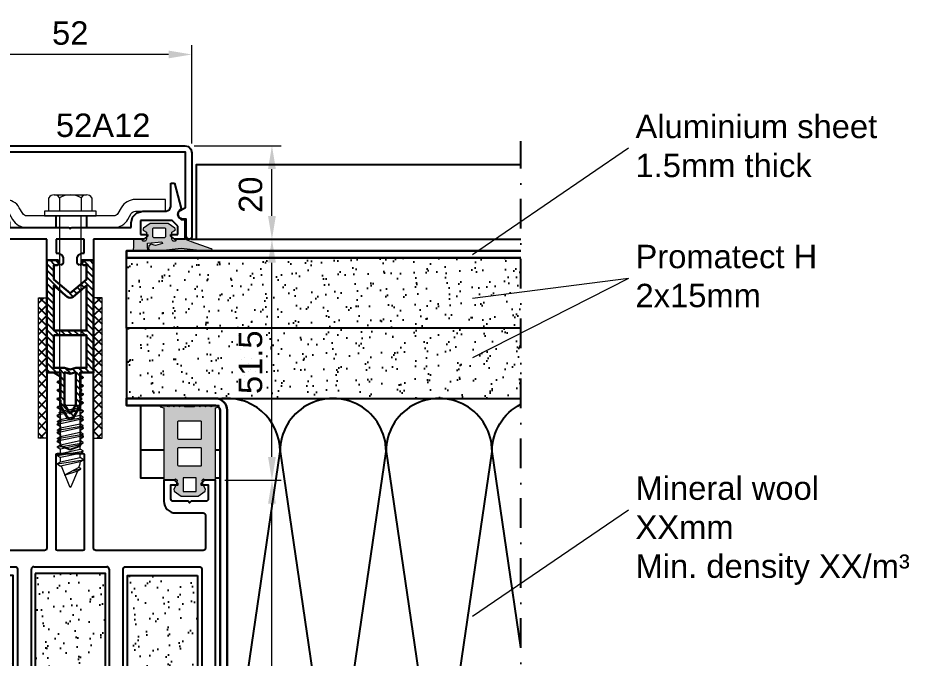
# Model space of a CAD drawing. Header units: millimetres. Extents: x 22319 to 27873, y 35287 to 39437.
# Drawn here: x 22554.6 to 22745, y 38576.6 to 38713.4 of the extents above; entities that cross this region are included whole.
import ezdxf
from ezdxf.enums import TextEntityAlignment as Align

# ---------------------------------------------------------------- set-up
doc = ezdxf.new("R2010")
doc.units = ezdxf.units.MM
doc.header["$LTSCALE"] = 0.5
doc.linetypes.add('AM_DIN_F_W050', pattern=[6.25, 4.75, -1.5])
doc.linetypes.add('DASHDOT', pattern=[25.4, 12.7, -6.35, 0, -6.35])
for name, color, linetype in [('10', 2, 'Continuous'), ('PROFILE_PO', 2, 'Continuous'), ('S_GASKET_HATCH', 252, 'Continuous')]:
    doc.layers.add(name, color=color, linetype=linetype)
for name, color, linetype, lineweight in [('AM_0', 7, 'Continuous', 30), ('AM_1', 14, 'Continuous', 30), ('AM_3', 6, 'AM_DIN_F_W050', 25), ('AM_4', 3, 'Continuous', 25), ('AM_5', 3, 'Continuous', 18), ('AM_6', 2, 'Continuous', 20), ('AM_7', 4, 'DASHDOT', 25), ('AM_8', 1, 'Continuous', 25), ('GASKET', 1, 'Continuous', 20), ('S_ACCESSORY', 7, 'Continuous', 9), ('S_GASKET', 7, 'Continuous', 9)]:
    doc.layers.add(name, color=color, linetype=linetype, lineweight=lineweight)
doc.styles.add('Border', font='ARIAL.TTF')
doc.styles.get("Standard").update_dxf_attribs({"font": 'ARIAL.TTF'})
doc.dimstyles.new('SBS_DIN$0', dxfattribs={"dimscale": 2, "dimtxt": 2.5, "dimasz": 2.5, "dimexe": 1, "dimexo": 1, "dimgap": 1, "dimtad": 1, "dimrnd": 0.5, "dimdsep": 46, "dimtxsty": 'Standard', "dimcen": 0, "dimclrd": 256, "dimclre": 256, "dimclrt": 2, "dimadec": 0, "dimazin": 2, "dimtp": 0.1, "dimtm": 0.1, "dimtfac": 0.71, "dimtofl": 0, "dimtmove": 0, "dimatfit": 3, "dimfxl": 0, "dimlwd": -1, "dimlwe": -1, "dimarcsym": 0})
pattern_1 = [(307.5, (-885.1022039818417, -1277.689450924772), (4.894132373293424, 0.1600031295984037), [0, -3.860799999999998, 0, -4.317999999999995, 0, -4.127499999999995]), (277.5, (-885.1022039818417, -1277.689450924772), (7.168251005683542, -4.495232831380028), [0, -2.0828, 0, -3.4798, 0, -1.3335]), (237.5, (-885.1022039818417, -1274.565250924774), (0.01437184678545546, -7.90992370241458), [0, -1.27, 0, -4.572, 0, -5.969]), (227.5, (-885.1022039818417, -1274.565250924774), (2.229293232572161, -7.635564524722972), [0, -0.6349999999999993, 0, -2.997199999999997, 0, -3.428999999999998])]

# ---------------------------------------------------------------- blocks, each defined once
blk = doc.blocks.new('52M80')
for p, q in [((-7.795000000001892, -3.5), (7.805000000000291, -3.5)), ((-8.295000000001892, -84.90000000000146), (-8.295000000001892, -4)), ((8.305000000000291, -4), (8.305000000000291, -84.90000000000146)), ((7.805000000000291, -85.40000000000146), (-7.795000000001892, -85.40000000000146))]:
    blk.add_line(p, q)
for points in [[(-2.099999999998545, 23.66068722057389), (-2.099999999998545, 24.67952364800294), (-2.597568437347945, 24.96679491924442, -0.655628729096261), (-2.556042778294795, 25.33126095119223), (-2.099999999998545, 25.47068722057884), (-2.099999999998545, 26.48952364800061), (-2.597568437344307, 26.77679491924209, -0.6556287291027632), (-2.556042778294795, 27.14126095119718), (-2.099999999998545, 27.28068722057651), (-2.099999999998545, 28.29952364799829), (-2.597568437347945, 28.58679491924704, -0.655628729096261), (-2.556042778294795, 28.95126095119485), (-2.099999999998545, 29.09068722057418), (-2.099999999998545, 30.10952364800323), (-2.597568437347945, 30.39679491924471, -0.655628729096261), (-2.556042778294795, 30.76126095119253), (-2.099999999998545, 30.90068722057913), (-2.099999999998545, 31.9195236480009), (-2.597568437344307, 32.20679491924238, -0.6556287290989612), (-2.556042778294795, 32.5712609511902), (-2.099999999998545, 32.7106872205768), (-2.099999999998545, 33.72952364799858), (-2.597568437347945, 34.01679491924733, -0.655628729096261), (-2.556042778294795, 34.38126095119515), (-2.099999999998545, 34.52068722057447), (-2.099999999998545, 35.53952364800352), (-2.597568437347945, 35.826794919245, -0.655628729096261), (-2.556042778294795, 36.19126095119282), (-2.099999999998545, 36.33068722057214), (-2.099999999998545, 37.13397459621774), (-3.599999999998545, 38), (-4.799999999999272, 38, 0.4142135623730949), (-5, 37.80000000000291), (-5, 0.5, -0.414213562373095), (-5.5, 0), (-28.40000000000146, 0, -0.414213562373095), (-28.90000000000146, 0.5), (-28.90000000000146, 7.5, -0.414213562373095), (-28.40000000000146, 8), (-22.5, 8, 0.414213562373095), (-20, 10.5), (-20, 14.79999919881811, 0.4142147356762239), (-20.20000080118189, 14.9999991988152), (-22.21716697046213, 14.99999111823854, 0.1989113262788697), (-22.3585875255194, 14.94141247447988), (-22.9414213562377, 14.35857864376158, 0.1989123673796581), (-23, 14.21715728752315), (-23, 14.20000000000437, 0.4142135623730951), (-22.79999999999927, 14), (-21.70000000000073, 14, -0.414213562373095), (-21.5, 13.80000000000291), (-21.5, 11, -0.414213562373095), (-22, 10.5), (-25.20000000000073, 10.5), (-25.5, 10.20000000000437), (-25.79999999999927, 10.5), (-29, 10.5, -0.414213562373095), (-29.5, 11), (-29.5, 13.80000000000291, -0.414213562373095), (-29.29999999999927, 14), (-28.20000000000073, 14.00000000000728, 0.414213562373095), (-28, 14.20000000000437), (-28, 14.21715728752315, 0.1989123673824275), (-28.0585786437623, 14.35857864376158), (-28.64142135623842, 14.94142135624134, 0.1989123673763152), (-28.78284271247321, 15), (-30.79999999999927, 15, 0.4142135623730949), (-31, 14.80000000000291), (-31, -109, 0.4142135623730951), (-30, -110), (30, -110, 0.414213562373095), (31, -109), (31, 15), (28.70000000000073, 15), (28, 14.30000000000291), (28, 14), (29.5, 14), (29.5, 11, -0.414213562373095), (29, 10.5), (25.79999999999927, 10.5), (25.5, 10.20000000000437), (25.20000000000073, 10.5), (22, 10.5, -0.414213562373095), (21.5, 11), (21.5, 14), (23, 14), (23, 14.30000000000291), (22.29999999999927, 15), (20, 15), (20, 10.5, 0.4142135623730951), (22.5, 8), (28.40000000000146, 8, -0.414213562373095), (28.90000000000146, 7.5), (28.90000000000146, 0.5, -0.414213562373095), (28.40000000000146, 0), (5.5, 0, -0.414213562373095), (5, 0.5), (5, 37.80000000000291, 0.414213562373095), (4.799999999999272, 38), (2.599999999998545, 38, 0.414213562373095), (2.099999999998545, 37.5), (2.099999999998545, 37.33068722057214), (2.556042778294795, 37.19126095119282, -0.655628729096261), (2.597568437347945, 36.826794919245), (2.099999999998545, 36.53952364800352), (2.099999999998545, 35.52068722057447), (2.556042778294795, 35.38126095119515, -0.655628729096261), (2.597568437347945, 35.01679491924733), (2.099999999998545, 34.72952364799858), (2.099999999998545, 33.7106872205768), (2.556042778294795, 33.5712609511902, -0.6556287290989614), (2.597568437344307, 33.20679491924238), (2.099999999998545, 32.9195236480009), (2.099999999998545, 31.90068722057913), (2.556042778294795, 31.76126095119253, -0.655628729096261), (2.597568437347945, 31.39679491924471), (2.099999999998545, 31.10952364800323), (2.099999999998545, 30.09068722057418), (2.556042778294795, 29.95126095119485, -0.6556287290962612), (2.597568437347945, 29.58679491924704), (2.099999999998545, 29.29952364799829), (2.099999999998545, 28.28068722057651), (2.556042778294795, 28.14126095118991, -0.6556287290989614), (2.597568437344307, 27.77679491924209), (2.099999999998545, 27.48952364800061), (2.099999999998545, 26.47068722057884), (2.556042778294795, 26.33126095119223, -0.655628729096261), (2.597568437347945, 25.96679491924442), (2.099999999998545, 25.67952364800294), (2.099999999998545, 24.66068722057389), (2.556042778294795, 24.52126095119456, -0.655628729096261), (2.597568437347945, 24.15679491924675), (2.099999999998545, 23.86952364799799), (2.099999999998545, 22.47439975342422, -0.315298788879363), (1.902606042996922, 22.19249196718738), (0, 21.5), (-1.902606042996922, 22.19249196718738, -0.315298788879363), (-2.099999999998545, 22.47439975342422), (-2.099999999998545, 22.86952364799799), (-2.597568437347945, 23.15679491924675, -0.655628729096261), (-2.556042778294795, 23.52126095119456)], [(-3, 20.40000000000146, -0.414213562373088), (-2.700000000000728, 20.70000000000437), (2.700000000000728, 20.70000000000437, -0.414213562373095), (3, 20.40000000000146), (3, 0.3000000000029104, -0.4142135623730813), (2.700000000000728, 0), (-2.700000000000728, 0, -0.414213562373095), (-3, 0.3000000000029104)], [(27.59999999999854, -106), (-27.59999999999854, -106, -0.414213562373095), (-28.09999999999854, -105.5), (-28.09999999999854, -4, -0.414213562373095), (-27.59999999999854, -3.5), (-11.79500000000189, -3.5, -0.414213562373095), (-11.29500000000189, -4), (-11.29500000000189, -88.90000000000146, 0.4142135623730951), (-10.79500000000189, -89.40000000000146), (10.80500000000029, -89.40000000000146, 0.414213562373095), (11.30500000000029, -88.90000000000146), (11.30500000000029, -4, -0.414213562373095), (11.80500000000029, -3.5), (27.59999999999854, -3.5, -0.414213562373095), (28.09999999999854, -4), (28.09999999999854, -105.5, -0.4142135623730284)]]:
    blk.add_lwpolyline(points, format="xyb", close=True)
for centre, radius, start, end in [((-7.795000000001892, -4), 0.4999999999999999, 90, 180), ((7.805000000000291, -4), 0.5, 0, 90), ((-7.795000000001892, -84.90000000000146), 0.4999999999999999, 180, 270), ((7.805000000000291, -84.90000000000146), 0.4999999999999999, 270, 0)]:
    blk.add_arc(centre, radius, start, end)
blk = doc.blocks.new('52M80_F')
at = {"layer": 'AM_8'}
h = blk.add_hatch(dxfattribs=at)
h.set_pattern_fill('AR-SAND', color=256, scale=0.1, angle=270, style=0)
h.set_pattern_definition([(232.5, (885.1022039818417, -1277.539450924771), (-4.894132373293424, 0.1600031295984037), [0, -3.860799999999997, 0, -4.317999999999993, 0, -4.127499999999993]), (262.5, (885.1022039818417, -1277.539450924771), (-7.168251005683542, -4.495232831380028), [0, -2.0828, 0, -3.4798, 0, -1.3335]), (302.5, (885.1022039818417, -1274.415250924772), (-0.01437184678545546, -7.90992370241458), [0, -1.27, 0, -4.572, 0, -5.969]), (312.5, (885.1022039818417, -1274.415250924772), (-2.229293232572161, -7.635564524722972), [0, -0.6349999999999991, 0, -2.997199999999996, 0, -3.428999999999997])])
h.paths.add_polyline_path([(-27.20249999999942, -5.349999999998545), (-27.20249999999942, -88.34999999999854), (-12.20249999999942, -88.34999999999854), (-12.20249999999942, -5.349999999998545)])
h = blk.add_hatch(dxfattribs=at)
h.set_pattern_fill('AR-SAND', color=256, scale=0.1, angle=270, style=0)
h.set_pattern_definition(pattern_1)
h.paths.add_polyline_path([(-7.5, -4.94999999999709), (-7.5, -83.94999999999709), (7.5, -83.94999999999709), (7.5, -4.94999999999709)])
h = blk.add_hatch(dxfattribs=at)
h.set_pattern_fill('AR-SAND', color=256, scale=0.1, angle=270, style=0)
h.set_pattern_definition([(307.5, (-885.1022039818417, -1277.539450924771), (4.894132373293424, 0.1600031295984037), [0, -3.860799999999997, 0, -4.317999999999993, 0, -4.127499999999993]), (277.5, (-885.1022039818417, -1277.539450924771), (7.168251005683542, -4.495232831380028), [0, -2.0828, 0, -3.4798, 0, -1.3335]), (237.5, (-885.1022039818417, -1274.415250924772), (0.01437184678545546, -7.90992370241458), [0, -1.27, 0, -4.572, 0, -5.969]), (227.5, (-885.1022039818417, -1274.415250924772), (2.229293232572161, -7.635564524722972), [0, -0.6349999999999991, 0, -2.997199999999996, 0, -3.428999999999997])])
h.paths.add_polyline_path([(27.20249999999942, -5.349999999998545), (27.20249999999942, -88.34999999999854), (12.20249999999942, -88.34999999999854), (12.20249999999942, -5.349999999998545)])
h = blk.add_hatch(dxfattribs=at)
h.set_pattern_fill('AR-SAND', color=256, scale=0.1, angle=270, style=0)
h.set_pattern_definition(pattern_1)
h.paths.add_polyline_path([(26.00249999999869, -90.19999999999709), (-26.00249999999869, -90.19999999999709), (-26.00249999999869, -105.1999999999971), (26.00249999999869, -105.1999999999971)])
at = {"layer": 'AM_4'}
for points in [[(-27.20249999999942, -5.349999999998545), (-27.20249999999942, -88.34999999999854), (-12.20249999999942, -88.34999999999854), (-12.20249999999942, -5.349999999998545)], [(-7.5, -4.94999999999709), (-7.5, -83.94999999999709), (7.5, -83.94999999999709), (7.5, -4.94999999999709)], [(27.20249999999942, -5.349999999998545), (27.20249999999942, -88.34999999999854), (12.20249999999942, -88.34999999999854), (12.20249999999942, -5.349999999998545)], [(26.00249999999869, -90.19999999999709), (-26.00249999999869, -90.19999999999709), (-26.00249999999869, -105.1999999999971), (26.00249999999869, -105.1999999999971)]]:
    blk.add_lwpolyline(points, close=True, dxfattribs=at)
blk.add_blockref('52M80', (0, 0))
blk = doc.blocks.new('*D433')
at = {"layer": 'AM_5'}
for p, q in [((22598.76015052533, 38614.60557241277), (22610.85563683604, 38614.60557241277)), ((22608.85563683604, 38494.60557241277), (22608.85563683604, 38609.60557241277)), ((22597.76015052533, 38489.60557241277), (22610.85563683604, 38489.60557241277))]:
    blk.add_line(p, q, dxfattribs=at)
for points in [[(22608.0223035027, 38609.60557241277), (22609.68897016937, 38609.60557241277), (22608.85563683604, 38614.60557241277)], [(22608.0223035027, 38494.60557241277), (22609.68897016937, 38494.60557241277), (22608.85563683604, 38489.60557241277)]]:
    blk.add_solid(points, dxfattribs=at)
at = {"layer": 'Defpoints', "color": 0}
for p in [(22596.76015052533, 38614.60557241277), (22608.85563683604, 38614.60557241277), (22595.76015052533, 38489.60557241277)]:
    blk.add_point(p, dxfattribs=at)
at = {"layer": 'AM_5', "color": 2, "insert": (22604.30277189743, 38552.10557241277), "char_height": 5, "attachment_point": 5, "rotation": 90}
blk.add_mtext('125', dxfattribs=at)
blk = doc.blocks.new('*D434')
at = {"layer": 'AM_5'}
for p, q in [((22539.76015652533, 38686.6056050968), (22539.76015652533, 38707.6026610296)), ((22591.76015652533, 38686.6056050968), (22591.76015652533, 38707.6026610296)), ((22586.76015652533, 38705.6026610296), (22544.76015652533, 38705.6026610296))]:
    blk.add_line(p, q, dxfattribs=at)
for points in [[(22544.76015652533, 38706.43599436293), (22544.76015652533, 38704.76932769626), (22539.76015652533, 38705.6026610296)], [(22586.76015652533, 38706.43599436293), (22586.76015652533, 38704.76932769626), (22591.76015652533, 38705.6026610296)]]:
    blk.add_solid(points, dxfattribs=at)
at = {"layer": 'Defpoints', "color": 0}
for p in [(22539.76015652533, 38705.6026610296), (22539.76015652533, 38684.6056050968), (22591.76015652533, 38684.6056050968)]:
    blk.add_point(p, dxfattribs=at)
at = {"layer": 'AM_5', "color": 2, "insert": (22565.76015652533, 38710.15552596821), "char_height": 5, "attachment_point": 5}
blk.add_mtext('52', dxfattribs=at)
blk = doc.blocks.new('*D435')
at = {"layer": 'AM_5'}
for p, q in [((22592.26015652533, 38686.1056050968), (22610.85563683604, 38686.1056050968)), ((22608.85563683604, 38671.1056050968), (22608.85563683604, 38681.1056050968)), ((22593.26015652533, 38666.1056050968), (22610.85563683604, 38666.1056050968))]:
    blk.add_line(p, q, dxfattribs=at)
for points in [[(22608.02230350271, 38681.1056050968), (22609.68897016937, 38681.1056050968), (22608.85563683604, 38686.1056050968)], [(22608.02230350271, 38671.1056050968), (22609.68897016937, 38671.1056050968), (22608.85563683604, 38666.1056050968)]]:
    blk.add_solid(points, dxfattribs=at)
at = {"layer": 'Defpoints', "color": 0}
for p in [(22590.26015652533, 38686.1056050968), (22608.85563683604, 38686.1056050968), (22591.26015652533, 38666.1056050968)]:
    blk.add_point(p, dxfattribs=at)
at = {"layer": 'AM_5', "color": 2, "insert": (22604.30277189743, 38675.62631101129), "char_height": 5, "attachment_point": 5, "rotation": 90}
blk.add_mtext('20', dxfattribs=at)
blk = doc.blocks.new('pv002')
at = {"layer": 'AM_8'}
h = blk.add_hatch(dxfattribs=at)
h.set_pattern_fill('USER', color=256, angle=45, pattern_type=0)
h.set_pattern_definition([(45, (-1649.052311359614, -464.2889585145235), (-0.7071067811865475, 0.7071067811865476), [])])
edge = h.paths.add_edge_path()
edge.add_line((0, 0), (-2.899999999999636, 0))
edge.add_line((-2.899999999999636, 3.550000000000182), (-2.899999999999636, 0))
edge.add_line((-2.700000000000728, 3.603589838486187), (-2.900000000001455, 3.550000000000182))
edge.add_line((-2.700000000000728, 3.603589838486187), (-2.700000000000728, 3.996410161513722))
edge.add_line((-2.700000000000728, 3.996410161513722), (-2.900000000001455, 4.050000000000182))
edge.add_line((-2.899999999999636, 5.349999999999909), (-2.899999999999636, 4.049999999999727))
edge.add_line((-2.700000000000728, 5.403589838486369), (-2.900000000001455, 5.349999999999909))
edge.add_line((-2.700000000000728, 5.403589838486369), (-2.700000000000728, 5.796410161513904))
edge.add_line((-2.899999999999636, 5.849999999999909), (-2.699999999998909, 5.79641016151345))
edge.add_line((-2.899999999999636, 5.849999999999909), (-2.899999999999636, 7.062741470229412))
edge.add_line((-4.393782217350235, 9.650048166123725), (-2.899999999999636, 7.062741470228957))
edge.add_arc((-5, 9.300048166123815), 0.7000000000000146, 390.000000000001, 450)
edge.add_arc((-5, 9.300048166123815), 0.7000000000000135, 450, 509.999999999997)
edge.add_line((-7.100000000000364, 7.062741470228957), (-5.606217782649765, 9.650048166123725))
edge.add_line((-7.100000000000364, 5.849999999999909), (-7.100000000000364, 7.062741470228957))
edge.add_line((-7.299999999999272, 5.79641016151345), (-7.099999999998545, 5.849999999999909))
edge.add_line((-7.299999999999272, 5.79641016151345), (-7.299999999999272, 5.403589838485914))
edge.add_line((-7.100000000000364, 5.349999999999909), (-7.299999999999272, 5.403589838486369))
edge.add_line((-7.100000000000364, 4.050000000000182), (-7.100000000000364, 5.349999999999909))
edge.add_line((-7.299999999999272, 3.996410161513722), (-7.099999999998545, 4.050000000000182))
edge.add_line((-7.299999999999272, 3.996410161513722), (-7.299999999999272, 3.603589838486187))
edge.add_line((-7.100000000000364, 3.550000000000182), (-7.299999999999272, 3.603589838486187))
edge.add_line((-7.100000000000364, 3.550000000000182), (-7.100000000000364, 0))
edge.add_line((-10, 0), (-7.100000000000364, 0))
edge.add_line((-10, 0), (-10, -24))
edge.add_line((-10, -24), (-8.075735931288364, -24))
edge.add_line((-8.075735931288364, -24), (-7.587867965645273, -23.512132034356))
edge.add_arc((-7.799999999999272, -23.30000000000018), 0.2999999999999711, 314.999999999958, 356.718851247591)
edge.add_arc((-7.799999999999272, -23.30000000000018), 0.3000000000001083, 356.718851247591, 450)
edge.add_line((-8.5, -23), (-7.799999999999272, -23))
edge.add_line((-8.5, -19.93684870912102), (-8.5, -23.00000000000045))
edge.add_line((-8.5, -19.93684870912102), (-5, -17.00000000000045))
edge.add_line((-5, -17), (-1.5, -19.93684870912011))
edge.add_line((-1.5, -19.93684870912057), (-1.5, -23.00000000000045))
edge.add_line((-2.200000000000728, -23), (-1.5, -23))
edge.add_arc((-2.200000000000728, -23.30000000000018), 0.2999999999999012, 450, 536.147953645932)
edge.add_arc((-2.200000000000728, -23.30000000000018), 0.3000000000000871, 536.147953645932, 585.0000000000271)
edge.add_line((-2.412132034356546, -23.512132034356), (-2.024264068712, -24))
edge.add_line((-2.024264068712, -24), (0, -24))
edge.add_line((0, 0), (0, -24))
edge = h.paths.add_edge_path(flags=16)
edge.add_arc((-5, -17), 0.9999999999999966, 410.000000000002, 489.9999999999891)
edge.add_line((-8.5, -18.63144141978864), (-5.642787609685911, -16.23395555688103))
edge.add_line((-8.5, -9), (-8.5, -18.63144141978819))
edge.add_line((-1.5, -9), (-8.5, -9))
edge.add_line((-1.5, -9), (-1.5, -18.63144141978819))
edge.add_line((-4.357212390314089, -16.23395555688103), (-1.5, -18.63144141978819))
edge.add_arc((-5, 8.500048166123634), 0.2000000000001071, 389.99999999998, 509.999999999987)
edge.add_line((-6.200000000000728, 6.821587197041026), (-5.173205080758635, 8.600048166123543))
edge.add_line((-6.200000000000728, 6.821587197041026), (-6.200000000000728, -0.06825143763126107))
edge.add_line((-6.200000000000728, -0.06825143763126107), (-5, 0.2532875932861316))
edge.add_line((-5, 0.2532875932865863), (-3.799999999999272, -0.06825143763080632))
edge.add_line((-3.799999999999272, 6.821587197041481), (-3.799999999999272, -0.06825143763080632))
edge.add_line((-4.826794919243184, 8.600048166123543), (-3.800000000001091, 6.821587197041481))
edge.add_line((-5, -0.6784609690830621), (-3.799999999999272, -1.000000000000455))
edge.add_line((-3.799999999999272, -1), (-1.5, -1))
edge.add_line((-1.5, -1), (-1.5, -8))
edge.add_line((-1.5, -8), (-8.5, -8))
edge.add_line((-8.5, -1), (-8.5, -8))
edge.add_line((-6.200000000000728, -1), (-8.500000000001819, -1))
edge.add_line((-6.200000000000728, -1), (-5.000000000001819, -0.6784609690826073))
at = {"layer": 'AM_1', "flags": 128}
for points in [[(-2.499322256418964, -23.27984592317898, -0.3946564050717572), (-2.200000000000728, -23), (-1.5, -23), (-1.5, -19.93684870912011), (-5, -17), (-8.5, -19.93684870912148), (-8.5, -23), (-7.799999999999272, -23, -0.4310878545440041), (-7.500491789374792, -23.31717066592455, -0.1840704505669093), (-7.587867965643454, -23.512132034356), (-8.075735931288364, -24), (-10, -24), (-10, 0), (-7.100000000000364, 0), (-7.100000000000364, 3.549999999999727), (-7.299999999999272, 3.603589838485732), (-7.299999999999272, 3.996410161513722), (-7.100000000000364, 4.049999999999727), (-7.100000000000364, 5.349999999999909), (-7.299999999999272, 5.403589838485914), (-7.299999999999272, 5.796410161513904), (-7.100000000000364, 5.849999999999909), (-7.100000000000364, 7.062741470228957), (-5.606217782649765, 9.650048166123725, -0.2679491924311086), (-5, 10.00004816612363, -0.267949192431118), (-4.393782217350235, 9.650048166123725), (-2.899999999999636, 7.062741470228957), (-2.899999999999636, 5.849999999999909), (-2.700000000000728, 5.796410161513904), (-2.700000000000728, 5.403589838485914), (-2.899999999999636, 5.349999999999909), (-2.899999999999636, 4.049999999999727), (-2.700000000000728, 3.996410161513722), (-2.700000000000728, 3.603589838485732), (-2.899999999999636, 3.549999999999727), (-2.899999999999636, 0), (0, 0), (0, -24), (-2.024264068712, -24), (-2.412132034356546, -23.512132034356, -0.2164453754112569)], [(-5.173205080756816, 8.600048166123997, -0.5773502691896664), (-4.826794919243184, 8.600048166123997), (-3.799999999999272, 6.821587197041936), (-3.799999999999272, -0.06825143763126107), (-5, 0.2532875932865863), (-6.200000000000728, -0.06825143763126107), (-6.200000000000728, 6.821587197040571)], [(-4.357212390314089, -16.23395555688103), (-1.5, -18.63144141978819), (-1.5, -9), (-8.5, -9), (-8.5, -18.63144141978819), (-5.64278760968773, -16.23395555688103, -0.3639702342661382)]]:
    blk.add_lwpolyline(points, format="xyb", close=True, dxfattribs=at)
blk.add_lwpolyline([(-3.799999999999272, -1), (-1.5, -1), (-1.5, -8), (-8.5, -8), (-8.5, -1), (-6.200000000000728, -1), (-5, -0.6784609690830621)], close=True, dxfattribs=at)
blk = doc.blocks.new('*D436')
at = {"layer": 'AM_5'}
for p, q in [((22592.26015452533, 38666.1055800968), (22610.85563683604, 38666.1055800968)), ((22608.85563683604, 38619.60557241277), (22608.85563683604, 38661.1055800968)), ((22598.76015052533, 38614.60557241277), (22610.85563683604, 38614.60557241277))]:
    blk.add_line(p, q, dxfattribs=at)
for points in [[(22608.02230350271, 38661.1055800968), (22609.68897016937, 38661.1055800968), (22608.85563683604, 38666.1055800968)], [(22608.02230350271, 38619.60557241277), (22609.68897016937, 38619.60557241277), (22608.85563683604, 38614.60557241277)]]:
    blk.add_solid(points, dxfattribs=at)
at = {"layer": 'Defpoints', "color": 0}
for p in [(22590.26015452533, 38666.1055800968), (22608.85563683604, 38666.1055800968), (22596.76015052533, 38614.60557241277)]:
    blk.add_point(p, dxfattribs=at)
at = {"layer": 'AM_5', "color": 2, "insert": (22604.30277189743, 38639.82118034436), "char_height": 5, "attachment_point": 5, "rotation": 90}
blk.add_mtext('51.5', dxfattribs=at)
blk = doc.blocks.new('52P03__63')
at = {"layer": '10', "color": 7, "linetype": 'Continuous'}
for p, q in [((248.2036157277523, 411.9494486412894), (245.7036157277523, 411.9494486412894)), ((245.7036157277523, 411.9494486412894), (245.7036157277523, 407.4494486412894)), ((248.3500617277524, 412.8029946412893), (248.2036157277523, 412.4494486412894)), ((248.2036157277523, 412.4494486412894), (248.2036157277523, 411.9494486412894)), ((248.7036157277523, 412.9494486412894), (248.3500617277524, 412.8029946412893)), ((249.0571697277524, 412.8029946412893), (248.7036157277523, 412.9494486412894)), ((248.9107237277524, 410.7423566412894), (249.2036157277523, 411.4494486412894)), ((249.2036157277523, 412.4494486412894), (249.0571697277524, 412.8029946412893)), ((249.2036157277523, 411.4494486412894), (249.2036157277523, 412.4494486412894)), ((252.3500617277524, 412.8029946412893), (252.2036157277523, 412.4494486412894)), ((252.2036157277523, 412.4494486412894), (252.2036157277523, 411.4494486412894)), ((252.2036157277523, 411.4494486412894), (252.4965077277524, 410.7423566412894)), ((252.7036157277523, 412.9494486412894), (252.3500617277524, 412.8029946412893)), ((253.0571697277524, 412.8029946412893), (252.7036157277523, 412.9494486412894)), ((253.2036157277523, 412.4494486412894), (253.0571697277524, 412.8029946412893)), ((253.2036157277523, 411.9494486412894), (253.2036157277523, 412.4494486412894)), ((255.7036157277523, 411.9494486412894), (253.2036157277523, 411.9494486412894)), ((255.7036157277523, 407.4494486412894), (255.7036157277523, 411.9494486412894)), ((247.7036157277523, 407.4494486412894), (247.7036157277523, 410.4494486412894)), ((247.7036157277523, 410.4494486412894), (248.2036157277523, 410.4494486412894)), ((248.2036157277523, 410.4494486412894), (248.9107237277524, 410.7423566412894)), ((252.4965077277524, 410.7423566412894), (253.2036157277523, 410.4494486412894)), ((253.2036157277523, 410.4494486412894), (253.7036157277523, 410.4494486412894)), ((253.7036157277523, 410.4494486412894), (253.7036157277523, 407.4494486412894)), ((226.2036117277523, 407.4494486412894), (226.2036117277523, 403.2494666412894)), ((228.5036107277523, 407.4494486412894), (226.2036117277523, 407.4494486412894)), ((227.7036117277523, 404.6494606412894), (227.7036117277523, 406.4494486412894)), ((227.7036117277523, 406.4494486412894), (229.2036117277523, 406.4494486412894)), ((229.2036117277523, 406.7494666412894), (228.5036107277523, 407.4494486412894)), ((229.2036117277523, 406.4494486412894), (229.2036117277523, 406.7494666412894)), ((234.9036127277524, 407.4494486412894), (234.2036157277523, 406.7494666412894)), ((234.2036157277523, 406.7494666412894), (234.2036157277523, 406.4494486412894)), ((234.2036157277523, 406.4494486412894), (235.7036157277523, 406.4494486412894)), ((245.7036157277523, 407.4494486412894), (234.9036127277524, 407.4494486412894)), ((235.7036157277523, 406.4494486412894), (235.7036157277523, 403.4494486412894)), ((253.7036157277523, 407.4494486412894), (247.7036157277523, 407.4494486412894)), ((266.5036107277524, 407.4494486412894), (255.7036157277523, 407.4494486412894)), ((265.7036157277524, 403.4494486412894), (265.7036157277524, 406.4494486412894)), ((265.7036157277524, 406.4494486412894), (267.2036157277524, 406.4494486412894)), ((267.2036157277524, 406.7494666412894), (266.5036107277524, 407.4494486412894)), ((267.2036157277524, 406.4494486412894), (267.2036157277524, 406.7494666412894)), ((272.9036127277524, 407.4494486412894), (272.2036157277524, 406.7494666412894)), ((272.2036157277524, 406.7494666412894), (272.2036157277524, 406.4494486412894)), ((272.2036157277524, 406.4494486412894), (273.7036157277524, 406.4494486412894)), ((275.2036157277524, 407.4494486412894), (272.9036127277524, 407.4494486412894)), ((273.7036157277524, 406.4494486412894), (273.7036157277524, 404.6494606412894)), ((275.2036157277524, 403.2494666412894), (275.2036157277524, 407.4494486412894)), ((228.9036127277524, 403.4494486412894), (227.7036117277523, 404.6494606412894)), ((237.3686777277524, 402.6994486412894), (237.7036157277523, 403.9494486412894)), ((237.7036157277523, 403.9494486412894), (237.7036157277523, 404.9494486412894)), ((237.7036157277523, 404.9494486412894), (250.4036127277524, 404.9494486412894)), ((250.4036127277524, 404.9494486412894), (250.7036157277523, 405.2494666412894)), ((250.7036157277523, 405.2494666412894), (251.0036107277523, 404.9494486412894)), ((251.0036107277523, 404.9494486412894), (263.7036157277524, 404.9494486412894)), ((263.7036157277524, 404.9494486412894), (263.7036157277524, 403.9494486412894)), ((263.7036157277524, 403.9494486412894), (264.0385537277523, 402.6994486412894)), ((273.7036157277524, 404.6494606412894), (272.5036107277524, 403.4494486412894)), ((226.2036117277523, 403.2494666412894), (226.9831947277523, 403.2494666412894)), ((226.9831947277523, 403.2494666412894), (227.5074797277524, 402.8069316412894)), ((227.5074797277524, 402.8069316412894), (227.7036117277523, 402.1494606412894)), ((227.7036117277523, 402.1494606412894), (227.5680257277523, 401.5953536412894)), ((235.7036157277523, 403.4494486412894), (228.9036127277524, 403.4494486412894)), ((236.4536157277523, 401.7843786412894), (237.3686777277524, 402.6994486412894)), ((264.0385537277523, 402.6994486412894), (264.9536157277524, 401.7843786412894)), ((272.5036107277524, 403.4494486412894), (265.7036157277524, 403.4494486412894)), ((273.7036157277524, 402.1494606412894), (273.8997447277524, 402.8069316412894)), ((273.8391977277524, 401.5953536412894), (273.7036157277524, 402.1494606412894)), ((273.8997447277524, 402.8069316412894), (274.4240287277524, 403.2494666412894)), ((274.4240287277524, 403.2494666412894), (275.2036157277524, 403.2494666412894)), ((227.0888967277523, 401.0943456412894), (227.0036107277523, 400.9305276412894)), ((227.0036107277523, 400.9305276412894), (227.0104277277524, 400.8787696412894)), ((227.0104277277524, 400.8787696412894), (228.4652007277524, 395.4494486412894)), ((227.1919047277523, 401.1664896412894), (227.0888967277523, 401.0943456412894)), ((227.5680257277523, 401.5953536412894), (227.1919047277523, 401.1664896412894)), ((229.2036117277523, 400.4494486412894), (229.4965047277523, 401.1565406412894)), ((229.2036117277523, 395.4494486412894), (229.2036117277523, 400.4494486412894)), ((229.4965047277523, 401.1565406412894), (230.2036117277523, 401.4494486412894)), ((230.2036117277523, 401.4494486412894), (235.2036157277523, 401.4494486412894)), ((235.2036157277523, 401.4494486412894), (236.4536157277523, 401.7843786412894)), ((264.9536157277524, 401.7843786412894), (266.2036157277524, 401.4494486412894)), ((266.2036157277524, 401.4494486412894), (271.2036157277524, 401.4494486412894)), ((271.2036157277524, 401.4494486412894), (271.9107237277524, 401.1565406412894)), ((271.9107237277524, 401.1565406412894), (272.2036157277524, 400.4494486412894)), ((272.2036157277524, 400.4494486412894), (272.2036157277524, 395.4494486412894)), ((272.9420267277524, 395.4494486412894), (274.3967997277524, 400.8787396412894)), ((274.2153187277523, 401.1664586412894), (273.8391977277524, 401.5953536412894)), ((274.3183317277523, 401.0943456412894), (274.2153187277523, 401.1664586412894)), ((274.4036127277524, 400.9305276412894), (274.3183317277523, 401.0943456412894)), ((274.3967997277524, 400.8787396412894), (274.4036127277524, 400.9305276412894)), ((228.4652007277524, 395.4494486412894), (229.2036117277523, 395.4494486412894)), ((272.2036157277524, 395.4494486412894), (272.9420267277524, 395.4494486412894))]:
    blk.add_line(p, q, dxfattribs=at)
blk = doc.blocks.new('SCM647')
for p, q in [((-3.881197846483701, 4.618802153519937), (-1, 4.618802153519937)), ((-1, 5.5), (-1, -5.5)), ((0, 5.5), (-1, 5.5)), ((0, -5.5), (0, 5.5)), ((-4.5, -3.464101615136315), (-4.5, 3.464101615136315)), ((-3.881197846483701, 2.309401076759968), (-1, 2.309401076759968)), ((0, 2.25), (40.5, 2.25)), ((40.5, 2.25), (40.5, -2.25)), ((40.92073225483546, 2.099999999998545), (40.5, 2.099999999998545)), ((41.18379555453794, 2.224722897306492), (40.92073225483546, 2.099999999998545)), ((41.70500000000175, -2.099999999998545), (40.92073225483546, 2.099999999998545)), ((41.33379555453575, 2.224722897306492), (41.18379555453794, 2.224722897306492)), ((41.33379555453575, 2.224722897306492), (42.16558188957424, -2.383293312748719)), ((41.58856937969176, 2.099999999998545), (41.33379555453575, 2.224722897306492)), ((42.61000000000058, 2.099999999998545), (41.58856937969176, 2.099999999998545)), ((41.58856937969176, 2.099999999998545), (42.48102257227947, -2.099999999998545)), ((42.9852776749758, 2.75), (42.61000000000058, 2.099999999998545)), ((43.51500000000306, -2.099999999998545), (42.61000000000058, 2.099999999998545)), ((43.13527767497362, 2.75), (42.9852776749758, 2.75)), ((43.13527767497362, 2.75), (44.04027767497246, -2.75)), ((43.51055534994885, 2.099999999998545), (43.13527767497362, 2.75)), ((43.51055534994885, 2.099999999998545), (44.41555534994768, -2.099999999998545)), ((44.42000000000189, 2.099999999998545), (43.51055534994885, 2.099999999998545)), ((44.79527767497348, 2.75), (44.42000000000189, 2.099999999998545)), ((45.32500000000073, -2.099999999998545), (44.42000000000189, 2.099999999998545)), ((44.94527767497493, 2.75), (44.79527767497348, 2.75)), ((45.32055534994652, 2.099999999998545), (44.94527767497493, 2.75)), ((44.94527767497493, 2.75), (45.85027767497377, -2.75)), ((45.32055534994652, 2.099999999998545), (46.22555534994899, -2.099999999998545)), ((46.22999999999956, 2.099999999998545), (45.32055534994652, 2.099999999998545)), ((46.60527767497479, 2.75), (46.22999999999956, 2.099999999998545)), ((47.13500000000204, -2.099999999998545), (46.22999999999956, 2.099999999998545)), ((46.75527767497624, 2.75), (46.60527767497479, 2.75)), ((46.75527767497624, 2.75), (47.66027767497508, -2.75)), ((47.13055534994783, 2.099999999998545), (46.75527767497624, 2.75)), ((47.13055534994783, 2.099999999998545), (48.03555534994666, -2.099999999998545)), ((48.04000000000087, 2.099999999998545), (47.13055534994783, 2.099999999998545)), ((48.41527767497246, 2.75), (48.04000000000087, 2.099999999998545)), ((48.94500000000335, -2.099999999998545), (48.04000000000087, 2.099999999998545)), ((48.56527767497391, 2.75), (48.41527767497246, 2.75)), ((48.56527767497391, 2.75), (49.47027767497275, -2.75)), ((48.94055534994914, 2.099999999998545), (48.56527767497391, 2.75)), ((48.94055534994914, 2.099999999998545), (49.84555534994797, -2.099999999998545)), ((49.85000000000218, 2.099999999998545), (48.94055534994914, 2.099999999998545)), ((50.22527767497377, 2.75), (49.85000000000218, 2.099999999998545)), ((50.75500000000102, -2.099999999998545), (49.85000000000218, 2.099999999998545)), ((50.37527767497522, 2.75), (50.22527767497377, 2.75)), ((50.37527767497522, 2.75), (51.28027767497406, -2.75)), ((50.75055534994681, 2.099999999998545), (50.37527767497522, 2.75)), ((50.75055534994681, 2.099999999998545), (51.65555534994564, -2.099999999998545)), ((51.65999999999985, 2.099999999998545), (50.75055534994681, 2.099999999998545)), ((52.03527767497508, 2.75), (51.65999999999985, 2.099999999998545)), ((52.56500000000233, -2.099999999998545), (51.65999999999985, 2.099999999998545)), ((52.18527767497653, 2.75), (52.03527767497508, 2.75)), ((52.18527767497653, 2.75), (53.09027767497537, -2.75)), ((52.56055534994812, 2.099999999998545), (52.18527767497653, 2.75)), ((52.56055534994812, 2.099999999998545), (53.46555534994695, -2.099999999998545)), ((53.01527767497464, 2.099999999998545), (52.56055534994812, 2.099999999998545)), ((53.753568144366, 1.844405467178149), (53.02259639479962, 2.099995043077797)), ((53.97758199201417, 2.232421289227204), (53.753568144366, 1.844405467178149)), ((54.12757615432201, 2.232421289227204), (53.97758199201417, 2.232421289227204)), ((54.50285718506711, 1.582391203970474), (54.12757615432201, 2.232421289227204)), ((54.12757615432201, 2.232421289227204), (54.53121655924406, 0.382285509716894)), ((53.753568144366, 1.844405467178149), (55.40786726290753, -1.265970484004356)), ((57.86601312889979, 0.1887989528404432), (54.50285718506711, 1.582391203970474)), ((55.40786726290753, -1.265970484004356), (54.50285718506711, 1.582391203970474)), ((58, 0), (57.86601312889979, 0.1887989528404432)), ((57.86601312889979, -0.1887989528404432), (58, 0)), ((53.43576216527799, -1.961733286618255), (57.86601312889979, -0.1887989528404432)), ((-3.881197846483701, -2.309401076759968), (-1, -2.309401076759968)), ((40.5, -2.25), (0, -2.25)), ((41.70500000000175, -2.099999999998545), (40.5, -2.099999999998545)), ((42.01558188957642, -2.383293312748719), (41.70500000000175, -2.099999999998545)), ((42.16558188957424, -2.383293312748719), (42.01558188957642, -2.383293312748719)), ((42.16558188957424, -2.383293312748719), (42.48102257227947, -2.099999999998545)), ((43.51500000000306, -2.099999999998545), (42.48102257227947, -2.099999999998545)), ((43.89027767497464, -2.75), (43.51500000000306, -2.099999999998545)), ((44.04027767497246, -2.75), (43.89027767497464, -2.75)), ((44.04027767497246, -2.75), (44.41555534994768, -2.099999999998545)), ((45.32500000000073, -2.099999999998545), (44.41555534994768, -2.099999999998545)), ((45.70027767497595, -2.75), (45.32500000000073, -2.099999999998545)), ((45.85027767497377, -2.75), (45.70027767497595, -2.75)), ((45.85027767497377, -2.75), (46.22555534994899, -2.099999999998545)), ((47.13500000000204, -2.099999999998545), (46.22555534994899, -2.099999999998545)), ((47.51027767497362, -2.75), (47.13500000000204, -2.099999999998545)), ((47.66027767497508, -2.75), (47.51027767497362, -2.75)), ((47.66027767497508, -2.75), (48.03555534994666, -2.099999999998545)), ((48.94500000000335, -2.099999999998545), (48.03555534994666, -2.099999999998545)), ((49.32027767497493, -2.75), (48.94500000000335, -2.099999999998545)), ((49.47027767497275, -2.75), (49.32027767497493, -2.75)), ((49.47027767497275, -2.75), (49.84555534994797, -2.099999999998545)), ((50.75500000000102, -2.099999999998545), (49.84555534994797, -2.099999999998545)), ((51.13027767497624, -2.75), (50.75500000000102, -2.099999999998545)), ((51.28027767497406, -2.75), (51.13027767497624, -2.75)), ((51.28027767497406, -2.75), (51.65555534994564, -2.099999999998545)), ((52.56500000000233, -2.099999999998545), (51.65555534994564, -2.099999999998545)), ((52.94027767497391, -2.75), (52.56500000000233, -2.099999999998545)), ((53.09027767497537, -2.75), (52.94027767497391, -2.75)), ((53.09027767497537, -2.75), (53.46555534994695, -2.099999999998545)), ((-1, -4.618802153512661), (-3.881197846483701, -4.618802153512661)), ((-1, -5.5), (0, -5.5))]:
    blk.add_line(p, q)
for centre, radius, start, end in [((-3.113248654051858, 3.464101615136315), 1.386751345948164, 123.6264291359792, 236.3735708640208), ((0.1188021535162989, 0), 4.618802153516999, 150.0000000000418, 209.9999999999582), ((-3.113248654051858, -3.464101615136315), 1.386751345948235, 123.6264291359792, 236.3735708640208)]:
    blk.add_arc(centre, radius, start, end)
blk = doc.blocks.new('52R025_b')
at = {"layer": 'S_GASKET_HATCH'}
h = blk.add_hatch(color=256, dxfattribs=at)
h.paths.add_polyline_path([(-4.100000000002183, 2.19999999999709), (-4.299999999999272, 2.400000000001455), (-6.700000000000728, 2.400000000001455), (-6.899999999997817, 2.19999999999709), (-6.899999999997817, 0.5999999999985448), (-6.700000000000728, 0.4000000000014552), (-4.299999999999272, 0.4000000000014552), (-4.100000000002183, 0.5999999999985448)], flags=16)
h.paths.add_polyline_path([(5.790000000000873, -2.220000000001164), (5.590000000000146, -2.010000000002037), (1.380000000001019, -0.5500000000029104), (0, 0), (-1.799999999999272, 0), (-2.049999999999272, -0.430000000000291), (-2.549999999999272, -0.430000000000291), (-2.799999999999272, 0), (-2.799999999999272, 1.5), (-2.149999999997817, 1.879999999997381), (-2, 2.120000000002619), (-2.129999999997381, 2.379999999997381), (-3.579999999998108, 3.400000000001455), (-7.420000000001892, 3.400000000001455), (-8.869999999998981, 2.379999999997381), (-9, 2.120000000002619), (-8.850000000002183, 1.879999999997381), (-8.200000000000728, 1.5), (-8.200000000000728, 0), (-8.450000000000728, -0.430000000000291), (-8.950000000000728, -0.430000000000291), (-9.200000000000728, 0), (-11, 0), (-11, -1.900000000001455), (-11.07999999999811, -2.059999999997672), (-11.11999999999898, -2.5), (-10.63999999999942, -2.5), (-10.34000000000015, -2.339999999996508), (-10.06000000000131, -2.339999999996508), (-9.7599999999984, -2.5), (-9.2400000000016, -2.5), (-8.93999999999869, -2.339999999996508), (-8.659999999999854, -2.339999999996508), (-8.360000000000582, -2.5), (-7.880000000001019, -2.5), (-7.920000000001892, -2.059999999997672), (-8, -1.900000000001455), (-8, -0.8000000000029104), (-4.930000000000291, -0.5599999999976717), (-4.759999999998399, -0.8799999999973807), (-6.299999999999272, -1.339999999996508), (-6.56000000000131, -1.260000000002037), (-7.159999999999854, -1.059999999997672), (-7.700000000000728, -1.400000000001455), (-7.790000000000873, -2.029999999998836), (-7.350000000002183, -2.5), (-5.829999999998108, -2.5), (-0.8300000000017462, -1.870000000002619), (4.409999999999854, -2.5), (5.719999999997526, -2.5)])
at = {"layer": 'S_GASKET', "color": 0, "linetype": 'ByBlock'}
for points in [[(5.790000000000873, -2.220000000001164), (5.590000000000146, -2.010000000002037), (1.380000000001019, -0.5500000000029104), (0, 0), (-1.799999999999272, 0), (-2.049999999999272, -0.430000000000291), (-2.549999999999272, -0.430000000000291), (-2.799999999999272, 0), (-2.799999999999272, 1.5), (-2.149999999997817, 1.879999999997381), (-2, 2.120000000002619), (-2.129999999997381, 2.379999999997381), (-3.579999999998108, 3.400000000001455), (-7.420000000001892, 3.400000000001455), (-8.869999999998981, 2.379999999997381), (-9, 2.120000000002619), (-8.850000000002183, 1.879999999997381), (-8.200000000000728, 1.5), (-8.200000000000728, 0), (-8.450000000000728, -0.430000000000291), (-8.950000000000728, -0.430000000000291), (-9.200000000000728, 0), (-11, 0), (-11, -1.900000000001455), (-11.07999999999811, -2.059999999997672), (-11.11999999999898, -2.5), (-10.63999999999942, -2.5), (-10.34000000000015, -2.339999999996508), (-10.06000000000131, -2.339999999996508), (-9.7599999999984, -2.5), (-9.2400000000016, -2.5), (-8.93999999999869, -2.339999999996508), (-8.659999999999854, -2.339999999996508), (-8.360000000000582, -2.5), (-7.880000000001019, -2.5), (-7.920000000001892, -2.059999999997672), (-8, -1.900000000001455), (-8, -0.8000000000029104), (-4.930000000000291, -0.5599999999976717), (-4.759999999998399, -0.8799999999973807), (-6.299999999999272, -1.339999999996508), (-6.56000000000131, -1.260000000002037), (-7.159999999999854, -1.059999999997672), (-7.700000000000728, -1.400000000001455), (-7.790000000000873, -2.029999999998836), (-7.350000000002183, -2.5), (-5.829999999998108, -2.5), (-0.8300000000017462, -1.870000000002619), (4.409999999999854, -2.5), (5.719999999997526, -2.5)], [(-4.100000000002183, 2.19999999999709), (-4.299999999999272, 2.400000000001455), (-6.700000000000728, 2.400000000001455), (-6.899999999997817, 2.19999999999709), (-6.899999999997817, 0.5999999999985448), (-6.700000000000728, 0.4000000000014552), (-4.299999999999272, 0.4000000000014552), (-4.100000000002183, 0.5999999999985448)]]:
    blk.add_lwpolyline(points, close=True, dxfattribs=at)
blk = doc.blocks.new('52R027_b')
at = {"layer": 'S_GASKET_HATCH'}
h = blk.add_hatch(color=256, dxfattribs=at)
h.paths.add_polyline_path([(-6.900000000001455, 0.5), (-6.900000000001455, -2.400000000001455), (-4.090000000000146, -2.400000000001455), (-4.090000000000146, 0.5)], flags=16)
edge = h.paths.add_edge_path(flags=16)
edge.add_line((-7.799999999999272, 7), (-3.200000000000728, 7))
edge.add_arc((-3.200000000000728, 6.80000000000291), 0.1999999999970896, 0, 90, ccw=False)
edge.add_line((-3, 6.80000000000291), (-3, 3.19999999999709))
edge.add_arc((-3.200000000000728, 3.19999999999709), 0.2000000000007276, -90, 0, ccw=False)
edge.add_line((-3.200000000000728, 3), (-7.799999999999272, 3))
edge.add_arc((-7.799999999999272, 3.19999999999709), 0.1999999999970896, 180, 270, ccw=False)
edge.add_line((-8, 3.19999999999709), (-8, 6.80000000000291))
edge.add_arc((-7.799999999999272, 6.80000000000291), 0.2000000000007276, 90, 180, ccw=False)
edge = h.paths.add_edge_path(flags=16)
edge.add_line((-8, 8.900000000001455), (-8, 12.5))
edge.add_arc((-7.799999999999272, 12.5), 0.2000000000007276, 90, 180, ccw=False)
edge.add_line((-7.799999999999272, 12.69999999999709), (-3.200000000000728, 12.69999999999709))
edge.add_arc((-3.200000000000728, 12.5), 0.1999999999970896, 0, 90, ccw=False)
edge.add_line((-3, 12.5), (-3, 8.900000000001455))
edge.add_arc((-3.200000000004366, 8.900000000001455), 0.2000000000043656, -89.99999999895778, 0, ccw=False)
edge.add_line((-3.200000000000728, 8.69999999999709), (-7.799999999999272, 8.69999999999709))
edge.add_arc((-7.799999999995634, 8.900000000001455), 0.2000000000043656, 180, 269.9999999989578, ccw=False)
h.paths.add_polyline_path([(-8.799999999999272, 0), (-8.5, 0.3000000000029104), (-8.190000000002328, 0), (-8.369999999998981, -1.009999999994761), (-8.87999999999738, -1.900000000001455), (-8.819999999999709, -2.339999999996508), (-7.299999999999272, -3.400000000001455), (-3.690000000002328, -3.400000000001455), (-2.169999999998254, -2.339999999996508), (-2.110000000000582, -1.900000000001455), (-2.619999999998981, -1.009999999994761), (-2.799999999999272, 0), (-2.5, 0.3000000000029104), (-2.190000000002328, 0), (0, 0), (0, 15.47999999999593), (0.8099999999976717, 15.69999999999709), (0.8099999999976717, 16), (0, 16), (-0.9599999999991269, 15.69999999999709), (-1.190000000002328, 16), (-1.799999999999272, 16), (-2.090000000000146, 15.69999999999709), (-2.400000000001455, 16), (-3, 16), (-3.299999999999272, 15.69999999999709), (-3.590000000000146, 16), (-4.190000000002328, 16), (-4.5, 15.69999999999709), (-6.5, 15.69999999999709), (-6.799999999999272, 16), (-7.400000000001455, 16), (-7.690000000002328, 15.69999999999709), (-8, 16), (-8.590000000000146, 16), (-8.900000000001455, 15.69999999999709), (-9.190000000002328, 16), (-9.799999999999272, 16), (-10.02999999999884, 15.69999999999709), (-11, 16), (-11.79999999999927, 16), (-11.79999999999927, 15.69999999999709), (-11, 15.47999999999593), (-11, 0)])
at = {"layer": 'S_GASKET', "linetype": 'Continuous'}
blk.add_lwpolyline([(-8.799999999999272, 0), (-8.5, 0.3000000000029104), (-8.190000000002328, 0), (-8.369999999998981, -1.009999999994761), (-8.87999999999738, -1.900000000001455), (-8.819999999999709, -2.339999999996508), (-7.299999999999272, -3.400000000001455), (-3.690000000002328, -3.400000000001455), (-2.169999999998254, -2.339999999996508), (-2.110000000000582, -1.900000000001455), (-2.619999999998981, -1.009999999994761), (-2.799999999999272, 0), (-2.5, 0.3000000000029104), (-2.190000000002328, 0), (0, 0), (0, 15.47999999999593), (0.8099999999976717, 15.69999999999709), (0.8099999999976717, 16), (0, 16), (-0.9599999999991269, 15.69999999999709), (-1.190000000002328, 16), (-1.799999999999272, 16), (-2.090000000000146, 15.69999999999709), (-2.400000000001455, 16), (-3, 16), (-3.299999999999272, 15.69999999999709), (-3.590000000000146, 16), (-4.190000000002328, 16), (-4.5, 15.69999999999709), (-6.5, 15.69999999999709), (-6.799999999999272, 16), (-7.400000000001455, 16), (-7.690000000002328, 15.69999999999709), (-8, 16), (-8.590000000000146, 16), (-8.900000000001455, 15.69999999999709), (-9.190000000002328, 16), (-9.799999999999272, 16), (-10.02999999999884, 15.69999999999709), (-11, 16), (-11.79999999999927, 16), (-11.79999999999927, 15.69999999999709), (-11, 15.47999999999593), (-11, 0)], close=True, dxfattribs=at)
for points in [[(-8, 8.900000000001455), (-8, 12.5, -0.4142135623730951), (-7.799999999999272, 12.69999999999709), (-3.200000000000728, 12.69999999999709, -0.4142135623730951), (-3, 12.5), (-3, 8.900000000001455, -0.4142135623730951), (-3.200000000000728, 8.69999999999709), (-7.799999999999272, 8.69999999999709, -0.4142135623730951), (-8, 8.900000000001455)], [(-7.799999999999272, 7), (-3.200000000000728, 7, -0.4142135623730951), (-3, 6.80000000000291), (-3, 3.19999999999709, -0.4142135623730951), (-3.200000000000728, 3), (-7.799999999999272, 3, -0.4142135623730951), (-8, 3.19999999999709), (-8, 6.80000000000291, -0.4142135623730951), (-7.799999999999272, 7)]]:
    blk.add_lwpolyline(points, format="xyb", close=True, dxfattribs=at)

msp = doc.modelspace()

# ---------------------------------------------------------------- hatches: boundary and pattern name
at = {"layer": 'AM_8'}
h = msp.add_hatch(dxfattribs=at)
h.set_pattern_fill('AR-SAND', color=256, scale=0.1, angle=270, style=0)
h.set_pattern_definition([(307.5, (-1358.441771191166, 1197.661825444695), (4.894132373293424, 0.1600031295984037), [0, -3.860799999999999, 0, -4.317999999999997, 0, -4.127499999999997]), (277.5, (-1358.441771191166, 1197.661825444695), (7.168251005683542, -4.495232831380028), [0, -2.0828, 0, -3.4798, 0, -1.3335]), (237.5, (-1358.441771191166, 1200.786025444695), (0.01437184678545546, -7.90992370241458), [0, -1.27, 0, -4.572, 0, -5.969]), (227.5, (-1358.441771191166, 1200.786025444695), (2.229293232572161, -7.635564524722972), [0, -0.6349999999999996, 0, -2.997199999999998, 0, -3.428999999999998])])
h.paths.add_polyline_path([(22662.01520476481, 38662.1055800968), (22577.76015052533, 38662.1055800968), (22577.76015052533, 38647.1055800968), (22662.01520476482, 38647.1055800968)])
h.paths.add_polyline_path([(22662.01520476481, 38647.1055800968), (22577.76015052533, 38647.1055800968), (22577.76015052533, 38632.1055800968), (22596.76015052533, 38632.1055800968), (22662.01520476481, 38632.1055800968)])
h.paths.add_polyline_path([(22600.49990695882, 38632.05856097191), (22600.49990695882, 38647.5837997168), (22608.10563683604, 38647.5837997168), (22608.10563683604, 38632.05856097191)], flags=9)
h = msp.add_hatch(dxfattribs=at)
h.set_pattern_fill('ANSI37', color=256, scale=0.5, style=0)
h.set_pattern_definition([(225, (22033.18566745362, 38027.92480458006), (1.122532015133644, -1.122532015133644), []), (315, (22033.18566745362, 38027.92480458006), (1.122532015133644, 1.122532015133644), [])])
h.paths.add_polyline_path([(22560.76012052533, 38623.60557241277), (22558.96012052533, 38623.60557241277), (22558.96012052533, 38653.60557241277), (22560.76012052533, 38653.60557241277)])
h = msp.add_hatch(dxfattribs=at)
h.set_pattern_fill('ANSI37', color=256, scale=0.5, style=0)
h.set_pattern_definition([(315, (23098.33463359703, 38027.92480458006), (-1.122532015133644, -1.122532015133644), []), (225, (23098.33463359703, 38027.92480458006), (-1.122532015133644, 1.122532015133644), [])])
h.paths.add_polyline_path([(22570.76018052533, 38623.60557241277), (22572.56018052533, 38623.60557241277), (22572.56018052533, 38653.60557241277), (22570.76018052533, 38653.60557241277)])

# ---------------------------------------------------------------- linework, layer by layer
at = {"linetype": 'Continuous'}
msp.add_lwpolyline([(22541.26015652533, 38686.1056050968), (22590.26015652533, 38686.1056050968), (22591.01015652533, 38685.9046460968), (22591.55919852533, 38685.3556050968), (22591.76015652533, 38684.6056050968), (22591.76015652533, 38666.6056050968), (22591.61370352533, 38666.2520590968), (22591.26015652533, 38666.1056050968), (22591.06014452533, 38666.1056050968), (22590.70659852533, 38666.2520590968), (22590.56014452533, 38666.6056050968), (22590.56014452533, 38670.4055930968), (22589.76015652533, 38670.4055930968), (22589.05306452533, 38670.69850009681), (22588.76015652533, 38671.4055930968), (22588.89412952533, 38671.9055930968), (22589.26015652533, 38672.2716200968), (22590.36013252533, 38672.9066910968), (22590.36013252533, 38684.7055800968), (22541.16015052533, 38684.7055800968)], dxfattribs=at)
at = {"layer": 'AM_0'}
msp.add_lwpolyline([(22662.01520476481, 38662.1055800968), (22577.76015052533, 38662.1055800968), (22577.76015052533, 38663.6055800968), (22662.01520476481, 38663.6055800968)], dxfattribs=at)
msp.add_lwpolyline([(22662.01520476481, 38532.10557241277), (22600.26015052533, 38532.10557241277, -0.414213562373095), (22599.26015052533, 38533.10557241277), (22599.26015052533, 38629.6055800968, 0.414213562373095), (22596.76015052533, 38632.1055800968), (22577.76015052533, 38632.1055800968), (22577.76015052533, 38630.6055800968), (22596.76015052533, 38630.6055800968, -0.414213562373095), (22597.76015052533, 38629.6055800968), (22597.76015052533, 38533.10557241277, 0.414213562373095), (22600.26015052533, 38530.60557241277), (22662.01520476481, 38530.60557241277)], format="xyb", dxfattribs=at)
at = {"layer": 'AM_3'}
for p, q in [((22562.77227943323, 38668.60557241277), (22562.77227943323, 38671.10557241277)), ((22569.27227943323, 38668.60557241277), (22569.27227943323, 38671.10557241277))]:
    msp.add_line(p, q, dxfattribs=at)
at = {"layer": 'AM_4'}
for points in [[(22662.01520476481, 38647.1055800968), (22577.76015052533, 38647.1055800968), (22577.76015052533, 38662.1055800968), (22662.01520476481, 38662.1055800968)], [(22662.01520476481, 38647.1055800968), (22577.76015052533, 38647.1055800968), (22577.76015052533, 38632.1055800968), (22662.01520476481, 38632.1055800968)]]:
    msp.add_lwpolyline(points, dxfattribs=at)
at = {"layer": 'AM_6'}
for p, q in [((22685.06308312285, 38685.54616597669), (22651.682530319, 38662.76025276005)), ((22685.06308312285, 38657.75126663978), (22651.682530319, 38653.43502051264)), ((22685.06308312285, 38657.75126663978), (22651.682530319, 38640.77613968097)), ((22685.06308312285, 38608.24242367038), (22651.682530319, 38585.45651045375))]:
    msp.add_line(p, q, dxfattribs=at)
at = {"layer": 'AM_7'}
msp.add_line((22662.01520476481, 38527.60557241277), (22662.01520476481, 38687.05649927171), dxfattribs=at)
at = {"layer": 'AM_8'}
for points in [[(22662.01520476481, 38533.91060643613, -0.5937328149170547), (22644.55717449512, 38543.42982840527), (22655.88143048756, 38620.78132410438, 1.000000000000964), (22633.23291850267, 38620.78132410441), (22644.55717449512, 38543.42982840527, -0.9999999999987149), (22621.90866251022, 38543.42982840524), (22633.23291850267, 38620.78132410436, 1.000000000000964), (22610.58440651777, 38620.78132410438), (22621.90866251022, 38543.42982840524, -0.9999999999987149), (22599.26015052533, 38543.42982840521), (22610.58440651777, 38620.78132410433, 0.4592439112516039), (22597.55374823371, 38631.97627676176)], [(22662.01520476481, 38578.88394780505), (22655.88143048756, 38620.78132410444, -0.2807072392062475), (22662.01520476481, 38630.84599863205)]]:
    msp.add_lwpolyline(points, format="xyb", dxfattribs=at)
at = {"layer": 'GASKET', "linetype": 'Continuous'}
for points in [[(22560.76012052533, 38623.60557241277), (22558.96012052533, 38623.60557241277), (22558.96012052533, 38653.60557241277), (22560.76012052533, 38653.60557241277)], [(22570.76018052533, 38623.60557241277), (22572.56018052533, 38623.60557241277), (22572.56018052533, 38653.60557241277), (22570.76018052533, 38653.60557241277)], [(22589.86015052533, 38615.10557241277), (22589.86015052533, 38612.20557241276), (22592.67015052533, 38612.20557241276), (22592.67015052533, 38615.10557241277)]]:
    msp.add_lwpolyline(points, close=True, dxfattribs=at)
at = {"layer": 'PROFILE_PO'}
for p, q in [((22591.51015052533, 38666.1055800968), (22662.01514476481, 38666.1055800968)), ((22580.76015052533, 38621.10557241277), (22585.76015052533, 38621.10557241277)), ((22596.76015052533, 38621.10557241277), (22597.76015052533, 38621.10557241277))]:
    msp.add_line(p, q, dxfattribs=at)
for points in [[(22592.76015052533, 38666.1055800968), (22592.76015052533, 38682.1055800968), (22662.01514476481, 38682.1055800968)], [(22580.76015052533, 38630.6055800968), (22580.76015052533, 38615.10557241277), (22585.76015052533, 38615.10557241277)], [(22596.76021052533, 38615.10557241277), (22597.76021052533, 38615.10557241277), (22597.76021052533, 38530.60557241277), (22662.01520476481, 38530.60557241277)]]:
    msp.add_lwpolyline(points, dxfattribs=at)
at = {"layer": 'S_ACCESSORY'}
msp.add_lwpolyline([(22551.84396689617, 38674.60557241277), (22545.42131716536, 38674.60557241277), (22545.42131716536, 38672.10557241277), (22551.84396689617, 38672.10557241277, -0.2679491924311014), (22552.70999229996, 38671.60557241277), (22553.43168013645, 38670.35557241276, 0.2679491924310667), (22556.46276904969, 38668.60557241277), (22575.05754400097, 38668.60557241277, 0.2679491924312761), (22578.08863291422, 38670.35557241277), (22578.8103207507, 38671.60557241277, -0.2679491924313022), (22579.67634615449, 38672.10557241277), (22586.0989958853, 38672.10557241277), (22586.0989958853, 38674.60557241277), (22579.67634615449, 38674.60557241277, 0.2679491924312011), (22576.64525724124, 38672.85557241276), (22575.92356940475, 38671.60557241277, -0.2679491924312979), (22575.05754400097, 38671.10557241277), (22556.46276904969, 38671.10557241277, -0.2679491924310957), (22555.59674364591, 38671.60557241277), (22554.87505580942, 38672.85557241277, 0.2679491924309667)], format="xyb", close=True, dxfattribs=at)

# ---------------------------------------------------------------- block references
for name, p in [('52R025_b', (22590.26015052533, 38666.10557241277)), ('52M80_F', (22565.76015052533, 38599.60557241277)), ('52R027_b', (22596.76015052533, 38614.60557241277))]:
    msp.add_blockref(name, p)
at = {"layer": 'AM_0', "xscale": -1, "rotation": 180}
msp.add_blockref('52P03__63', (22315.05653479758, 39073.55502105405), dxfattribs=at)
at = {"layer": 'AM_1', "linetype": 'Continuous', "xscale": -1, "rotation": 180}
msp.add_blockref('pv002', (22570.76015052533, 38637.60557241277), dxfattribs=at)
at = {"layer": 'S_ACCESSORY', "rotation": 270}
msp.add_blockref('SCM647', (22565.77042278887, 38671.10557241277), dxfattribs=at)

# ---------------------------------------------------------------- texts
at = {"layer": 'AM_6', "style": 'Border'}
msp.add_text('52A12', height=5, dxfattribs=at).set_placement((22572.79530426335, 38690.47672526718), align=Align.MIDDLE_CENTER)
at = {"layer": 'AM_6', "char_height": 5, "width": 63.39269892908487, "attachment_point": 1, "style": 'Border'}
for s, insert in [('Aluminium sheet 1.5mm thick', (22686.5274842248, 38692.71951322597)), ('Promatect H 2x15mm', (22686.5274842248, 38664.92461388907)), ('Mineral wool\\PXXmm\\PMin. density XX/m³', (22686.5274842248, 38615.41577091967))]:
    msp.add_mtext(s, dxfattribs=dict(at, insert=insert))

# ---------------------------------------------------------------- dimensions: what is measured, and where the dimension line sits
at = {"layer": 'AM_5'}
dim = msp.add_linear_dim(base=(22539.76015652533, 38705.6026610296), p1=(22591.76015652533, 38684.6056050968), p2=(22539.76015652533, 38684.6056050968), dimstyle='SBS_DIN$0', dxfattribs=at)
dim.commit()
dim.dimension.update_dxf_attribs({"geometry": '*D434', "text_midpoint": (22565.76015652533, 38710.15552596821)})
for base, p1, p2, picture, middle in [((22608.85563683604, 38686.1056050968), (22591.26015652533, 38666.1056050968), (22590.26015652533, 38686.1056050968), '*D435', (22608.85563683604, 38675.62631101129)), ((22608.85563683604, 38666.1055800968), (22596.76015052533, 38614.60557241277), (22590.26015452533, 38666.1055800968), '*D436', (22608.85563683604, 38639.82118034436))]:
    dim = msp.add_linear_dim(base=base, p1=p1, p2=p2, angle=270, dimstyle='SBS_DIN$0', dxfattribs=at)
    dim.commit()
    dim.dimension.update_dxf_attribs({"geometry": picture, "text_midpoint": middle, "dimtype": 160})
dim = msp.add_linear_dim(base=(22608.85563683604, 38614.60557241277), p1=(22595.76015052533, 38489.60557241277), p2=(22596.76015052533, 38614.60557241277), angle=270, dimstyle='SBS_DIN$0', dxfattribs=at)
dim.commit()
dim.dimension.update_dxf_attribs({"geometry": '*D433', "text_midpoint": (22604.30277189743, 38552.10557241277)})

doc.saveas('drawing.dxf')
